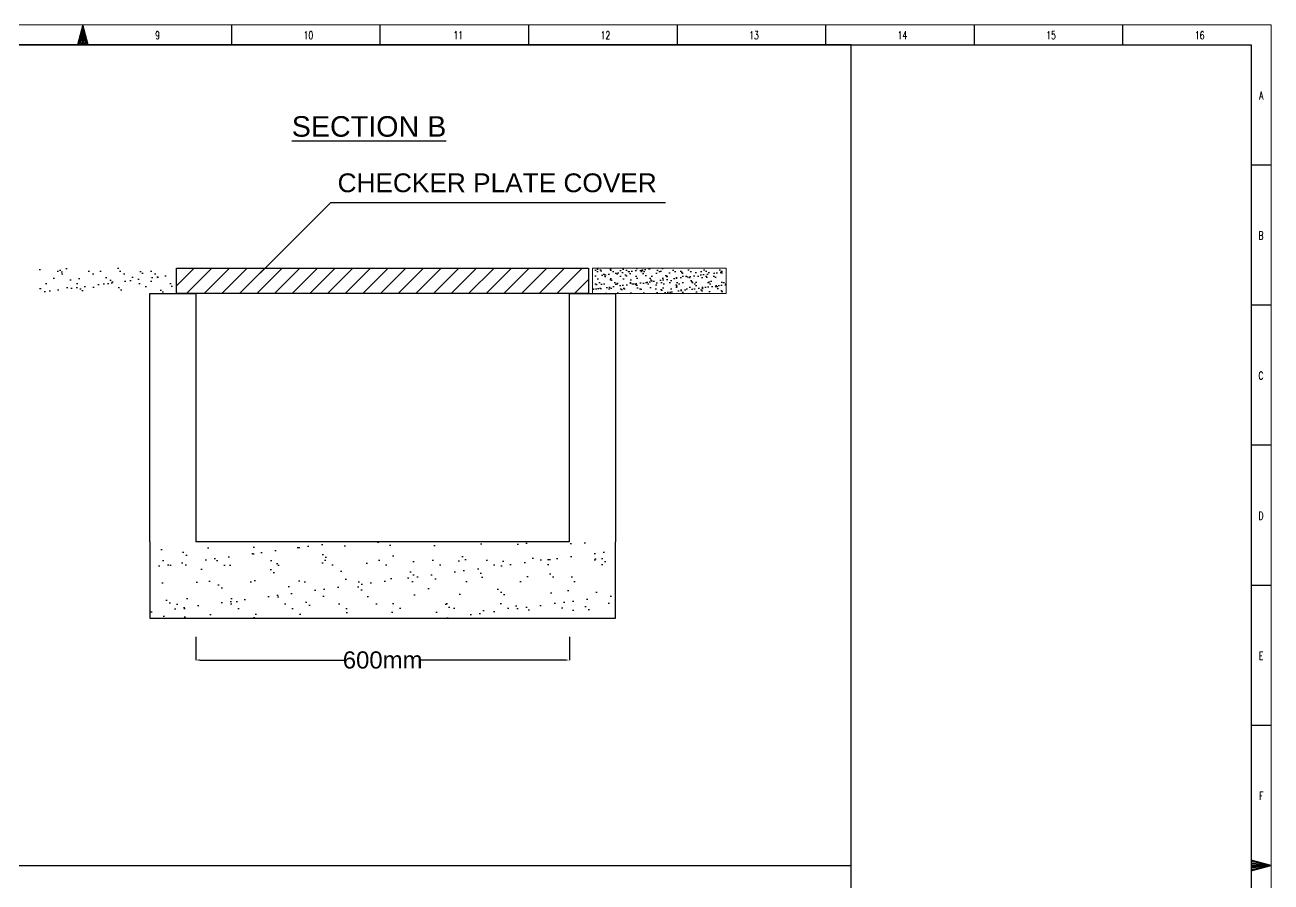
# Model space of a CAD drawing. Header units: inches. Extents: x -1976 to 101187, y -1884 to 17757.
# Drawn here: x 86620 to 101187, y 7745 to 17757 of the extents above; entities that cross this region are included whole.
import ezdxf

# ---------------------------------------------------------------- set-up
doc = ezdxf.new("R2010")
doc.units = ezdxf.units.IN
doc.header["$MEASUREMENT"] = 0
doc.layers.get('Defpoints').update_dxf_attribs({"lineweight": 0})
doc.layers.add('TEG BORDER', color=7, linetype='Continuous')
doc.styles.get("Standard").update_dxf_attribs({"font": 'arial.ttf'})
doc.styles.add('TEG BORDER', font='txt_qlt.shx', dxfattribs={"width": 0.7, "bigfont": 'hztxt.shx'})
doc.dimstyles.get("Standard").update_dxf_attribs({"dimtxt": 100, "dimasz": 50, "dimexe": 0.18, "dimexo": 0.0625, "dimgap": 0.09, "dimtad": 0, "dimtih": 1, "dimtoh": 1, "dimdec": 0, "dimzin": 0, "dimdsep": 46, "dimtxsty": 'Standard', "dimcen": 0.09, "dimadec": 0, "dimazin": 0, "dimtfac": 1, "dimtdec": 0, "dimtofl": 0, "dimtmove": 0, "dimatfit": 3, "dimfxl": 1, "dimtolj": 1, "dimtzin": 0, "dimarcsym": 0})

# ---------------------------------------------------------------- blocks, each defined once
blk = doc.blocks.new('252 BORDER A2')
for p, q in [((297, 420), (297, 415)), ((334.12, 420), (334.12, 415)), ((371.25, 420), (371.25, 415)), ((408.37, 420), (408.37, 415)), ((445.5, 420), (445.5, 415)), ((482.62, 420), (482.62, 415)), ((519.75, 420), (519.75, 415)), ((556.87, 420), (556.87, 415)), ((594, 385), (589, 385)), ((594, 350), (589, 350)), ((594, 315), (589, 315)), ((594, 280), (589, 280)), ((594, 245), (589, 245)), ((589, 210), (594, 210)), ((592.75, 210), (590.25, 210))]:
    blk.add_line(p, q)
at = {"linetype": 'Continuous'}
blk.add_line((489, 415), (5, 415), dxfattribs=at)
at = {"color": 5, "lineweight": 15}
blk.add_lwpolyline([(0, 420), (594, 420), (594, 0), (0, 0)], close=True, dxfattribs=at)
for points in [[(297, 420), (295.66, 415), (298.34, 415), (297, 420), (296, 415), (296.33, 415), (297, 420), (296.67, 415), (297.33, 415), (297, 420), (297.67, 415), (298, 415), (297, 420)], [(594, 210), (589, 211.34), (589, 208.66), (594, 210), (589, 211), (589, 210.67), (594, 210), (589, 210.33), (589, 209.67), (594, 210), (589, 209.33), (589, 209), (594, 210)]]:
    blk.add_lwpolyline(points)
blk.add_lwpolyline([(5, 415), (589, 415), (589, 5), (5, 5)], close=True)
at = {"layer": 'TEG BORDER'}
blk.add_line((489, 116), (489, 415), dxfattribs=at)
at = {"char_height": 2, "width": 2, "style": 'TEG BORDER'}
for s, insert, attachment_point in [('9', (315.05, 418.41), 1), ('\\pi2.2204e-016;10', (352.17, 418.41), 1), ('\\pi0.3;11', (389.3, 418.41), 1), ('\\pi2.2204e-016;12', (426.42, 418.41), 1), ('\\pi2.2204e-016;13', (463.55, 418.41), 1), ('\\pi-0.033333;14', (500.67, 418.41), 1), ('\\pi2.2204e-016;15', (537.8, 418.41), 1), ('\\pi0.033333;16', (574.92, 418.41), 1), ('A', (592.09, 403.39), 3), ('B', (592.09, 368.39), 3), ('C', (592.09, 333.39), 3), ('D', (592.09, 298.39), 3), ('E', (592.09, 263.39), 3), ('F', (592.09, 228.39), 3)]:
    blk.add_mtext(s, dxfattribs=dict(at, insert=insert, attachment_point=attachment_point))
blk = doc.blocks.new('*D47')
at = {"color": 0, "lineweight": -2, "transparency": 16777216}
for p, q in [((88617, 10611), (88617, 10338)), ((92985, 10611), (92985, 10338)), ((88667, 10338), (90349, 10338)), ((92935, 10338), (91253, 10338))]:
    blk.add_line(p, q, dxfattribs=at)
at = {"color": 0, "transparency": 16777216}
for points in [[(88667, 10346), (88667, 10329), (88617, 10338)], [(92935, 10346), (92935, 10329), (92985, 10338)]]:
    blk.add_solid(points, dxfattribs=at)
at = {"layer": 'Defpoints', "color": 0, "transparency": 16777216}
for p in [(88617, 10611), (92985, 10611), (92985, 10338)]:
    blk.add_point(p, dxfattribs=at)
at = {"color": 0, "transparency": 16777216, "insert": (90801, 10338), "char_height": 200, "attachment_point": 5}
blk.add_mtext('\\A1;600mm', dxfattribs=at)

msp = doc.modelspace()

# ---------------------------------------------------------------- hatches: boundary and pattern name
h = msp.add_hatch()
h.set_pattern_fill('AR-SAND', color=251, scale=116.64)
h.set_pattern_definition([(37.5, (105040.49, 14620.1), (-7.3475, 224.7447), [0, -177.2928, 0, -198.288, 0, -189.54]), (7.5, (105040.5, 14620.1), (206.427, 329.175), [0, -95.6448, 0, -159.7968, 0, -61.236]), (327.5, (104897.02, 14620.1), (363.2335, 0.66), [0, -58.32, 0, -209.952, 0, -274.104]), (317.5, (104897.02, 14620.1), (350.6346, 102.372), [0, -29.16, 0, -137.6352, 0, -157.464])])
h.paths.add_polyline_path([(88348.4, 14620.1), (88348.4, 14916.4), (86786, 14916.4), (86786, 14620.1)])
h = msp.add_hatch()
h.set_pattern_fill('ANSI31', color=256, scale=1166.4)
h.set_pattern_definition([(45, (105002.9, 14620.1), (-103.0962, 103.0962), [])])
h.paths.add_polyline_path([(93208.7, 14620.1), (88389.7, 14620.1), (88389.7, 14916.4), (93208.7, 14916.4)])
h = msp.add_hatch()
h.set_pattern_fill('AR-SAND', color=251, scale=58.32)
h.set_pattern_definition([(37.5, (104351.19, 14620.1), (-3.6738, 112.37236), [0, -88.6464, 0, -99.144, 0, -94.77]), (7.5, (104351.19, 14620.1), (103.2134, 164.5876), [0, -47.8224, 0, -79.8984, 0, -30.618]), (327.5, (104279.46, 14620.1), (181.61675, 0.33), [0, -29.16, 0, -104.976, 0, -137.052]), (317.5, (104279.46, 14620.1), (175.3173, 51.186), [0, -14.58, 0, -68.8176, 0, -78.732])])
h.paths.add_polyline_path([(93253.6, 14916.4), (94816.1, 14916.4), (94816.1, 14620.1), (93253.6, 14620.1)])
h = msp.add_hatch()
h.set_pattern_fill('AR-SAND', color=42, scale=202.5)
h.set_pattern_definition([(37.5, (122143.2, -8734.6), (-12.7562, 390.1818), [0, -307.8, 0, -344.25, 0, -329.0625]), (7.5, (122143.2, -8734.6), (358.38, 571.4846), [0, -166.05, 0, -277.425, 0, -106.3125]), (327.5, (121894.1, -8734.6), (630.6137, 1.146), [0, -101.25, 0, -364.5, 0, -475.875]), (317.5, (121894.1, -8734.6), (608.741, 177.729), [0, -50.625, 0, -238.95, 0, -273.375])])
h.paths.add_polyline_path([(88080.1, 10828.9), (88080.1, 11717.5), (93521.9, 11717.9), (93521.9, 10828.9)])

# ---------------------------------------------------------------- linework, layer by layer
msp.add_line((73642.6, 7936.7), (96276.3, 7936.7))
msp.add_lwpolyline([(93208.7, 14620.1), (88389.7, 14620.1), (88389.7, 14916.4), (93208.7, 14916.4)], close=True)
at = {"lineweight": 15}
msp.add_lwpolyline([(93253.6, 14916.4), (94816.1, 14916.4), (94816.1, 14620.1), (93253.6, 14620.1)], close=True, dxfattribs=at)
for points in [[(88080.1, 13177), (88080.1, 14620.1), (88616.8, 14620.1), (88616.8, 13177)], [(88080.1, 11717.9), (88080.1, 14620.1), (88616.8, 14620.1), (88616.8, 11717.9)], [(92985.3, 11717.9), (92985.3, 14620.1), (93521.9, 14620.1), (93521.9, 11717.9)], [(88080.1, 11717.9), (88080.1, 10828.9), (93521.9, 10828.9), (93521.9, 11717.9)], [(92985.3, 11717.9), (88616.8, 11717.9)]]:
    msp.add_lwpolyline(points)

# ---------------------------------------------------------------- block references
at = {"xscale": 46.76394, "yscale": 46.76394, "zscale": 46.76394}
msp.add_blockref('252 BORDER A2', (73408.8, -1883.7), dxfattribs=at)

# ---------------------------------------------------------------- texts
msp.add_text('CHECKER PLATE COVER', height=219.473).set_placement((90274.4, 15803.3, 12332.2))
at = {"insert": (89015.4, 16691.4), "char_height": 240, "attachment_point": 1}
msp.add_mtext_dynamic_manual_height_columns('\\pi723.18;{\\LSECTION B}', width=3220.497, gutter_width=1, heights=[0], dxfattribs=at)

# ---------------------------------------------------------------- dimensions: what is measured, and where the dimension line sits
dim = msp.add_linear_dim(base=(92985.3, 10337.7), p1=(88616.8, 10610.7), p2=(92985.3, 10610.6), dimstyle='Standard', override={"dimtxt": 200, "dimlfac": 0.137133, "dimrnd": 5, "dimpost": 'mm'})
dim.commit()
dim.dimension.update_dxf_attribs({"geometry": '*D47', "text_midpoint": (90801, 10337.7)})

# ---------------------------------------------------------------- leaders
msp.add_leader([(89370.1, 14857.2, 12332.2), (90194.8, 15682, 12332.2), (94109, 15682, 12332.2)], dimstyle='Standard', override={"dimgap": 0.09, "dimtad": 0})

doc.saveas('drawing.dxf')
